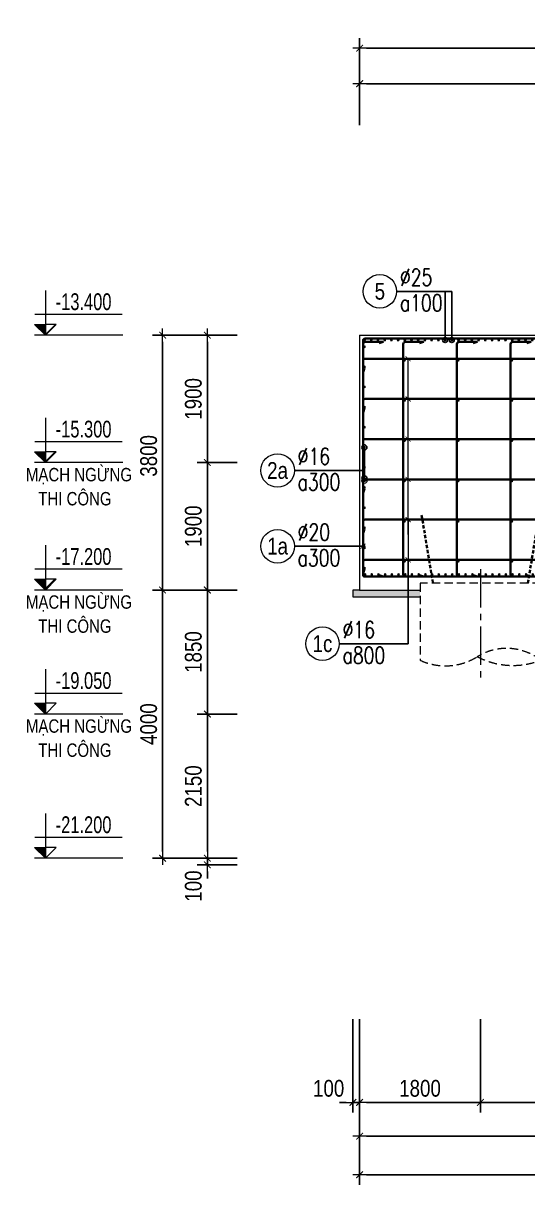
# Model space of a CAD drawing. Header units: millimetres. Extents: x -134772 to 596971, y -129535 to 35703.
# Drawn here: x 252622 to 260142, y -72271 to -54949 of the extents above; entities that cross this region are included whole.
import ezdxf
from ezdxf.enums import TextEntityAlignment as Align

# ---------------------------------------------------------------- set-up
doc = ezdxf.new("R2010")
doc.units = ezdxf.units.MM
doc.header["$MEASUREMENT"] = 0
doc.linetypes.add('CENTER2', pattern=[28.575, 19.05, -3.175, 3.175, -3.175])
doc.linetypes.add('HIDDEN', pattern=[0.375, 0.25, -0.125])
doc.layers.get('Defpoints').update_dxf_attribs({"color": 252})
for name, color, linetype, lineweight in [('KC-TRUC', 5, 'CENTER2', 18), ('NDC_S_CONTINUOUS', 3, 'Continuous', 20), ('NDC_S_DIM', 1, 'Continuous', 9), ('NDC_S_HATCH MATERIAL', 8, 'Continuous', 13), ('NDC_S_LEADER', 1, 'Continuous', 9), ('NDC_S_REBAR', 4, 'Continuous', 35), ('NDC_S_VN TEXT', 7, 'Continuous', 9)]:
    doc.layers.add(name, color=color, linetype=linetype, lineweight=lineweight)
doc.styles.add('ARIAL', font='arial.ttf', dxfattribs={"width": 0.8})
doc.styles.add('NDC_ARIAL', font='arial.ttf', dxfattribs={"width": 0.8})
doc.styles.add('NDC_DIM', font='', dxfattribs={"width": 0.75})
doc.styles.add('NDC_ROMANS', font='romans.shx', dxfattribs={"width": 0.8})
doc.styles.get('NDC_DIM').set_extended_font_data('Dotum')
doc.dimstyles.new('NDC_1-100', dxfattribs={"dimscale": 100, "dimtxt": 2.5, "dimasz": 1, "dimexe": 1.5, "dimexo": 0, "dimgap": 0.8, "dimtad": 1, "dimdec": 0, "dimdsep": 46, "dimtxsty": 'NDC_ARIAL', "dimblk": 'DIMMARK', "dimcen": 49999.938995, "dimdle": 1.5, "dimclrd": 1, "dimclre": 1, "dimclrt": 3, "dimadec": 0, "dimazin": 0, "dimtfac": 1, "dimtdec": 0, "dimtix": 1, "dimtmove": 2, "dimatfit": 3, "dimfxl": 1, "dimarcsym": 0})
doc.dimstyles.new('NDC_1-50', dxfattribs={"dimscale": 50, "dimtxt": 2.5, "dimasz": 1, "dimexe": 1.5, "dimexo": 0, "dimgap": 0.8, "dimtad": 1, "dimdec": 0, "dimdsep": 46, "dimtxsty": 'NDC_ARIAL', "dimblk": 'DIMMARK', "dimcen": 49999.938995, "dimdle": 1.5, "dimclrd": 1, "dimclre": 1, "dimclrt": 3, "dimadec": 0, "dimazin": 0, "dimtfac": 1, "dimtdec": 0, "dimtix": 1, "dimtmove": 2, "dimatfit": 3, "dimfxl": 1, "dimarcsym": 0})

# ---------------------------------------------------------------- blocks, each defined once
blk = doc.blocks.new('*U973')
at = {"layer": 'KC-TRUC', "ltscale": 30}
blk.add_line((0, 311), (0, -1385), dxfattribs=at)
at = {"layer": 'NDC_S_HATCH MATERIAL', "color": 2, "linetype": 'HIDDEN', "ltscale": 500}
blk.add_lwpolyline([(900, -1049), (900, 98), (-900, 98), (-900, -1049)], dxfattribs=at)
for centre, major_axis, start_param, end_param in [((390, -1697), (-583, 583), -1.452433, -0.227584), ((-521, -233), (-636, 636), 1.921341, 2.912184), ((484, 22), (812, 812), 3.446929, 4.297833)]:
    blk.add_ellipse(centre, major_axis=major_axis, ratio=1, start_param=start_param, end_param=end_param, dxfattribs=at)
at = {"layer": 'NDC_S_REBAR', "linetype": 'HIDDEN', "ltscale": 200}
for p, q in [((-876, 1115), (-707, 100)), ((707, 100), (876, 1115))]:
    blk.add_line(p, q, dxfattribs=at)
blk = doc.blocks.new('DIMMARK')
at = {"layer": 'NDC_S_DIM', "color": 1}
blk.add_line((-1.5, 0), (1, 0), dxfattribs=at)
at = {"layer": 'NDC_S_DIM', "color": 2, "const_width": 0.15}
blk.add_lwpolyline([(-0.5, -0.5), (0.5, 0.5)], dxfattribs=at)
blk = doc.blocks.new('*D1064')
at = {"layer": 'Defpoints', "color": 0, "transparency": 16777216}
for p in [(255366, -67401), (255812, -67401), (255812, -67501)]:
    blk.add_point(p, dxfattribs=at)
at = {"layer": 'NDC_S_DIM', "color": 1, "lineweight": -2, "transparency": 16777216}
for p, q in [((255366, -67301), (255366, -67201)), ((255812, -67401), (255216, -67401)), ((255812, -67501), (255216, -67501)), ((255366, -67501), (255366, -67401)), ((255366, -67601), (255366, -67701))]:
    blk.add_line(p, q, dxfattribs=at)
at = {"layer": 'NDC_S_DIM', "color": 1, "lineweight": -2, "transparency": 16777216, "xscale": 100, "yscale": 100, "zscale": 100}
for p, rotation in [((255366, -67401), 270), ((255366, -67501), 90)]:
    blk.add_blockref('DIMMARK', p, dxfattribs=dict(at, rotation=rotation))
at = {"layer": 'NDC_S_DIM', "color": 3, "transparency": 16777216, "insert": (255158, -67816), "char_height": 250, "attachment_point": 5, "rotation": 90, "style": 'NDC_ARIAL'}
blk.add_mtext('100', dxfattribs=at)
blk = doc.blocks.new('*D1065')
at = {"layer": 'Defpoints', "color": 0, "transparency": 16777216}
for p in [(255366, -61501), (255812, -61501), (255812, -63401)]:
    blk.add_point(p, dxfattribs=at)
at = {"layer": 'NDC_S_DIM', "color": 1, "lineweight": -2, "transparency": 16777216}
for p, q in [((255812, -61501), (255216, -61501)), ((255366, -63301), (255366, -61601)), ((255812, -63401), (255216, -63401))]:
    blk.add_line(p, q, dxfattribs=at)
at = {"layer": 'NDC_S_DIM', "color": 1, "lineweight": -2, "transparency": 16777216, "xscale": 100, "yscale": 100, "zscale": 100}
for p, rotation in [((255366, -61501), 90), ((255366, -63401), 270)]:
    blk.add_blockref('DIMMARK', p, dxfattribs=dict(at, rotation=rotation))
at = {"layer": 'NDC_S_DIM', "color": 3, "transparency": 16777216, "insert": (255158, -62451), "char_height": 250, "attachment_point": 5, "rotation": 90, "style": 'NDC_ARIAL'}
blk.add_mtext('1900', dxfattribs=at)
blk = doc.blocks.new('*D1066')
at = {"layer": 'Defpoints', "color": 0, "transparency": 16777216}
for p in [(255366, -59601), (255812, -59601), (255812, -61501)]:
    blk.add_point(p, dxfattribs=at)
at = {"layer": 'NDC_S_DIM', "color": 1, "lineweight": -2, "transparency": 16777216}
for p, q in [((255812, -59601), (255216, -59601)), ((255366, -61401), (255366, -59701)), ((255812, -61501), (255216, -61501))]:
    blk.add_line(p, q, dxfattribs=at)
at = {"layer": 'NDC_S_DIM', "color": 1, "lineweight": -2, "transparency": 16777216, "xscale": 100, "yscale": 100, "zscale": 100}
for p, rotation in [((255366, -59601), 90), ((255366, -61501), 270)]:
    blk.add_blockref('DIMMARK', p, dxfattribs=dict(at, rotation=rotation))
at = {"layer": 'NDC_S_DIM', "color": 3, "transparency": 16777216, "insert": (255158, -60551), "char_height": 250, "attachment_point": 5, "rotation": 90, "style": 'NDC_ARIAL'}
blk.add_mtext('1900', dxfattribs=at)
blk = doc.blocks.new('*D1067')
at = {"layer": 'Defpoints', "color": 0, "transparency": 16777216}
for p in [(254699, -59601), (255353, -59601), (255353, -63401)]:
    blk.add_point(p, dxfattribs=at)
at = {"layer": 'NDC_S_DIM', "color": 1, "lineweight": -2, "transparency": 16777216}
for p, q in [((255353, -59601), (254549, -59601)), ((254699, -63301), (254699, -59701)), ((255353, -63401), (254549, -63401))]:
    blk.add_line(p, q, dxfattribs=at)
at = {"layer": 'NDC_S_DIM', "color": 1, "lineweight": -2, "transparency": 16777216, "xscale": 100, "yscale": 100, "zscale": 100}
for p, rotation in [((254699, -59601), 90), ((254699, -63401), 270)]:
    blk.add_blockref('DIMMARK', p, dxfattribs=dict(at, rotation=rotation))
at = {"layer": 'NDC_S_DIM', "color": 3, "transparency": 16777216, "insert": (254492, -61401), "char_height": 250, "attachment_point": 5, "rotation": 90, "style": 'NDC_ARIAL'}
blk.add_mtext('3800', dxfattribs=at)
blk = doc.blocks.new('CD')
blk.add_hatch(color=2).paths.add_polyline_path([(0, 160), (-161, 160), (0, 0)])
at = {"ltscale": 50}
h = blk.add_hatch(dxfattribs=at)
h.set_pattern_fill('ANSI31', color=8, scale=140.625054, style=0)
h.set_pattern_definition([(45, (6e-10, 0), (-315.7, 315.7), [])])
h.paths.add_polyline_path([(0, 160), (0, 0), (161, 160)])
at = {"color": 8, "ltscale": 50}
for p, q in [((-159, 314), (1147, 314)), ((1156, 0), (-164, 0))]:
    blk.add_line(p, q, dxfattribs=at)
for points in [[(0, 669), (0, 0)], [(0, 0), (-161, 160), (0, 160)], [(0, 0), (161, 160), (0, 160)]]:
    blk.add_lwpolyline(points, dxfattribs=at)
at = {"color": 3, "style": 'NDC_ARIAL', "width": 0.7}
blk.add_attdef('COT', (154, 375), '', height=250, dxfattribs=at)
blk = doc.blocks.new('*D1062')
at = {"layer": 'Defpoints', "color": 0, "transparency": 16777216}
for p in [(254699, -63401), (255601, -63401), (255601, -67401)]:
    blk.add_point(p, dxfattribs=at)
at = {"layer": 'NDC_S_DIM', "color": 1, "lineweight": -2, "transparency": 16777216}
for p, q in [((255601, -63401), (254549, -63401)), ((254699, -67301), (254699, -63501)), ((255601, -67401), (254549, -67401))]:
    blk.add_line(p, q, dxfattribs=at)
at = {"layer": 'NDC_S_DIM', "color": 1, "lineweight": -2, "transparency": 16777216, "xscale": 100, "yscale": 100, "zscale": 100}
for p, rotation in [((254699, -63401), 90), ((254699, -67401), 270)]:
    blk.add_blockref('DIMMARK', p, dxfattribs=dict(at, rotation=rotation))
at = {"layer": 'NDC_S_DIM', "color": 3, "transparency": 16777216, "insert": (254492, -65401), "char_height": 250, "attachment_point": 5, "rotation": 90, "style": 'NDC_ARIAL'}
blk.add_mtext('4000', dxfattribs=at)
blk = doc.blocks.new('*D1063')
at = {"layer": 'Defpoints', "color": 0, "transparency": 16777216}
for p in [(255812, -63401), (255366, -65251), (255812, -65251)]:
    blk.add_point(p, dxfattribs=at)
at = {"layer": 'NDC_S_DIM', "color": 1, "lineweight": -2, "transparency": 16777216}
for p, q in [((255812, -63401), (255216, -63401)), ((255366, -63501), (255366, -65151)), ((255812, -65251), (255216, -65251))]:
    blk.add_line(p, q, dxfattribs=at)
at = {"layer": 'NDC_S_DIM', "color": 1, "lineweight": -2, "transparency": 16777216, "xscale": 100, "yscale": 100, "zscale": 100}
for p, rotation in [((255366, -63401), 90), ((255366, -65251), 270)]:
    blk.add_blockref('DIMMARK', p, dxfattribs=dict(at, rotation=rotation))
at = {"layer": 'NDC_S_DIM', "color": 3, "transparency": 16777216, "insert": (255158, -64326), "char_height": 250, "attachment_point": 5, "rotation": 90, "style": 'NDC_ARIAL'}
blk.add_mtext('1850', dxfattribs=at)
blk = doc.blocks.new('*D1061')
at = {"layer": 'Defpoints', "color": 0, "transparency": 16777216}
for p in [(255812, -65251), (255366, -67401), (255812, -67401)]:
    blk.add_point(p, dxfattribs=at)
at = {"layer": 'NDC_S_DIM', "color": 1, "lineweight": -2, "transparency": 16777216}
for p, q in [((255812, -65251), (255216, -65251)), ((255366, -65351), (255366, -67301)), ((255812, -67401), (255216, -67401))]:
    blk.add_line(p, q, dxfattribs=at)
at = {"layer": 'NDC_S_DIM', "color": 1, "lineweight": -2, "transparency": 16777216, "xscale": 100, "yscale": 100, "zscale": 100}
for p, rotation in [((255366, -65251), 90), ((255366, -67401), 270)]:
    blk.add_blockref('DIMMARK', p, dxfattribs=dict(at, rotation=rotation))
at = {"layer": 'NDC_S_DIM', "color": 3, "transparency": 16777216, "insert": (255158, -66326), "char_height": 250, "attachment_point": 5, "rotation": 90, "style": 'NDC_ARIAL'}
blk.add_mtext('2150', dxfattribs=at)
blk = doc.blocks.new('*D1088')
at = {"layer": 'Defpoints', "color": 0, "transparency": 16777216}
for p in [(257536, -69802), (257636, -69802), (257636, -71042)]:
    blk.add_point(p, dxfattribs=at)
at = {"layer": 'NDC_S_DIM', "color": 1, "lineweight": -2, "transparency": 16777216}
for p, q in [((257536, -69802), (257536, -71192)), ((257636, -69802), (257636, -71192)), ((257436, -71042), (257336, -71042)), ((257536, -71042), (257636, -71042)), ((257736, -71042), (257836, -71042))]:
    blk.add_line(p, q, dxfattribs=at)
at = {"layer": 'NDC_S_DIM', "color": 1, "lineweight": -2, "transparency": 16777216, "xscale": 100, "yscale": 100, "zscale": 100}
blk.add_blockref('DIMMARK', (257536, -71042), dxfattribs=at)
at = {"layer": 'NDC_S_DIM', "color": 1, "lineweight": -2, "transparency": 16777216, "xscale": 100, "yscale": 100, "zscale": 100, "rotation": 180}
blk.add_blockref('DIMMARK', (257636, -71042), dxfattribs=at)
at = {"layer": 'NDC_S_DIM', "color": 3, "transparency": 16777216, "insert": (257174, -70834), "char_height": 250, "attachment_point": 5, "style": 'NDC_ARIAL'}
blk.add_mtext('100', dxfattribs=at)
blk = doc.blocks.new('*D1089')
at = {"layer": 'Defpoints', "color": 0, "transparency": 16777216}
for p in [(257636, -69802), (259436, -69802), (259436, -71042)]:
    blk.add_point(p, dxfattribs=at)
at = {"layer": 'NDC_S_DIM', "color": 1, "lineweight": -2, "transparency": 16777216}
for p, q in [((257636, -69802), (257636, -71192)), ((259436, -69802), (259436, -71192)), ((257736, -71042), (259336, -71042))]:
    blk.add_line(p, q, dxfattribs=at)
at = {"layer": 'NDC_S_DIM', "color": 1, "lineweight": -2, "transparency": 16777216, "xscale": 100, "yscale": 100, "zscale": 100, "rotation": 180}
blk.add_blockref('DIMMARK', (257636, -71042), dxfattribs=at)
at = {"layer": 'NDC_S_DIM', "color": 1, "lineweight": -2, "transparency": 16777216, "xscale": 100, "yscale": 100, "zscale": 100}
blk.add_blockref('DIMMARK', (259436, -71042), dxfattribs=at)
at = {"layer": 'NDC_S_DIM', "color": 3, "transparency": 16777216, "insert": (258536, -70834), "char_height": 250, "attachment_point": 5, "style": 'NDC_ARIAL'}
blk.add_mtext('1800', dxfattribs=at)
blk = doc.blocks.new('*D1090')
at = {"layer": 'Defpoints', "color": 0, "transparency": 16777216}
for p in [(259436, -69802), (263936, -69802), (263936, -71042)]:
    blk.add_point(p, dxfattribs=at)
at = {"layer": 'NDC_S_DIM', "color": 1, "lineweight": -2, "transparency": 16777216}
for p, q in [((259436, -69802), (259436, -71192)), ((263936, -69802), (263936, -71192)), ((259536, -71042), (263836, -71042))]:
    blk.add_line(p, q, dxfattribs=at)
at = {"layer": 'NDC_S_DIM', "color": 1, "lineweight": -2, "transparency": 16777216, "xscale": 100, "yscale": 100, "zscale": 100, "rotation": 180}
blk.add_blockref('DIMMARK', (259436, -71042), dxfattribs=at)
at = {"layer": 'NDC_S_DIM', "color": 1, "lineweight": -2, "transparency": 16777216, "xscale": 100, "yscale": 100, "zscale": 100}
blk.add_blockref('DIMMARK', (263936, -71042), dxfattribs=at)
at = {"layer": 'NDC_S_DIM', "color": 3, "transparency": 16777216, "insert": (261686, -70834), "char_height": 250, "attachment_point": 5, "style": 'NDC_ARIAL'}
blk.add_mtext('4500', dxfattribs=at)
blk = doc.blocks.new('*D1087')
at = {"layer": 'Defpoints', "color": 0, "transparency": 16777216}
for p in [(257636, -69802), (266736, -69802), (266736, -71545)]:
    blk.add_point(p, dxfattribs=at)
at = {"layer": 'NDC_S_DIM', "color": 1, "lineweight": -2, "transparency": 16777216}
for p, q in [((257636, -69802), (257636, -71695)), ((266736, -69802), (266736, -71695)), ((257736, -71545), (266636, -71545))]:
    blk.add_line(p, q, dxfattribs=at)
at = {"layer": 'NDC_S_DIM', "color": 1, "lineweight": -2, "transparency": 16777216, "xscale": 100, "yscale": 100, "zscale": 100, "rotation": 180}
blk.add_blockref('DIMMARK', (257636, -71545), dxfattribs=at)
at = {"layer": 'NDC_S_DIM', "color": 1, "lineweight": -2, "transparency": 16777216, "xscale": 100, "yscale": 100, "zscale": 100}
blk.add_blockref('DIMMARK', (266736, -71545), dxfattribs=at)
at = {"layer": 'NDC_S_DIM', "color": 3, "transparency": 16777216, "insert": (262186, -71338), "char_height": 250, "attachment_point": 5, "style": 'NDC_ARIAL'}
blk.add_mtext('9100', dxfattribs=at)
blk = doc.blocks.new('*D1097')
at = {"layer": 'Defpoints', "color": 0, "transparency": 16777216}
for p in [(257636, -69802), (321986, -69802), (257636, -72121)]:
    blk.add_point(p, dxfattribs=at)
at = {"layer": 'NDC_S_DIM', "color": 1, "lineweight": -2, "transparency": 16777216}
for p, q in [((257636, -69802), (257636, -72271)), ((321986, -69802), (321986, -72271)), ((321886, -72121), (257736, -72121))]:
    blk.add_line(p, q, dxfattribs=at)
at = {"layer": 'NDC_S_DIM', "color": 1, "lineweight": -2, "transparency": 16777216, "xscale": 100, "yscale": 100, "zscale": 100, "rotation": 180}
blk.add_blockref('DIMMARK', (257636, -72121), dxfattribs=at)
at = {"layer": 'NDC_S_DIM', "color": 1, "lineweight": -2, "transparency": 16777216, "xscale": 100, "yscale": 100, "zscale": 100}
blk.add_blockref('DIMMARK', (321986, -72121), dxfattribs=at)
at = {"layer": 'NDC_S_DIM', "color": 3, "transparency": 16777216, "insert": (289811, -71913), "char_height": 250, "attachment_point": 5, "style": 'NDC_ARIAL'}
blk.add_mtext('64350', dxfattribs=at)
blk = doc.blocks.new('*D1098')
at = {"layer": 'Defpoints', "color": 0, "transparency": 16777216}
for p in [(266736, -55850), (257636, -56468), (266736, -56468)]:
    blk.add_point(p, dxfattribs=at)
at = {"layer": 'NDC_S_DIM', "color": 1, "lineweight": -2, "transparency": 16777216}
for p, q in [((257636, -56468), (257636, -55700)), ((266736, -56468), (266736, -55700)), ((257736, -55850), (266636, -55850))]:
    blk.add_line(p, q, dxfattribs=at)
at = {"layer": 'NDC_S_DIM', "color": 1, "lineweight": -2, "transparency": 16777216, "xscale": 100, "yscale": 100, "zscale": 100, "rotation": 180}
blk.add_blockref('DIMMARK', (257636, -55850), dxfattribs=at)
at = {"layer": 'NDC_S_DIM', "color": 1, "lineweight": -2, "transparency": 16777216, "xscale": 100, "yscale": 100, "zscale": 100}
blk.add_blockref('DIMMARK', (266736, -55850), dxfattribs=at)
at = {"layer": 'NDC_S_DIM', "color": 3, "transparency": 16777216, "insert": (262186, -55642), "char_height": 250, "attachment_point": 5, "style": 'NDC_ARIAL'}
blk.add_mtext('9100', dxfattribs=at)
blk = doc.blocks.new('*D1105')
at = {"layer": 'Defpoints', "color": 0, "transparency": 16777216}
for p in [(257636, -55320), (257636, -56468), (321986, -56468)]:
    blk.add_point(p, dxfattribs=at)
at = {"layer": 'NDC_S_DIM', "color": 1, "lineweight": -2, "transparency": 16777216}
for p, q in [((257636, -56468), (257636, -55170)), ((321986, -56468), (321986, -55170)), ((321886, -55320), (257736, -55320))]:
    blk.add_line(p, q, dxfattribs=at)
at = {"layer": 'NDC_S_DIM', "color": 1, "lineweight": -2, "transparency": 16777216, "xscale": 100, "yscale": 100, "zscale": 100, "rotation": 180}
blk.add_blockref('DIMMARK', (257636, -55320), dxfattribs=at)
at = {"layer": 'NDC_S_DIM', "color": 1, "lineweight": -2, "transparency": 16777216, "xscale": 100, "yscale": 100, "zscale": 100}
blk.add_blockref('DIMMARK', (321986, -55320), dxfattribs=at)
at = {"layer": 'NDC_S_DIM', "color": 3, "transparency": 16777216, "insert": (289811, -55113), "char_height": 250, "attachment_point": 5, "style": 'NDC_ARIAL'}
blk.add_mtext('64350', dxfattribs=at)
blk = doc.blocks.new('kata_block_THEP')
at = {"layer": 'NDC_S_REBAR', "color": 0}
for p, q in [((-0.5, 0), (0.5, 0)), ((-0.35, 0.35), (0.35, -0.35)), ((0.35, 0.35), (-0.35, -0.35)), ((0, 0.5), (0, -0.5))]:
    blk.add_line(p, q, dxfattribs=at)
at = {"layer": 'NDC_S_REBAR', "color": 0, "const_width": 0.0833}
blk.add_lwpolyline([(-0.5, 0, 1), (0.5, 0, 1), (-0.5, 0, 1)], format="xyb", dxfattribs=at)
blk = doc.blocks.new('*U1140')
at = {"layer": 'NDC_S_REBAR', "xscale": 25, "yscale": 25, "zscale": 25}
blk.add_blockref('kata_block_THEP', (0, 0), dxfattribs=at)
blk = doc.blocks.new('*U1141')
at = {"layer": 'NDC_S_CONTINUOUS', "color": 0, "linetype": 'ByBlock', "lineweight": -2, "transparency": 16777216}
for p in [(0, 0), (100, 0), (200, 0), (300, 0), (400, 0), (500, 0), (600, 0), (700, 0), (800, 0), (900, 0), (1000, 0), (1100, 0), (1200, 0), (1300, 0), (1400, 0), (1500, 0), (1600, 0), (1700, 0), (1800, 0), (1900, 0), (2000, 0), (2100, 0), (2200, 0), (2300, 0), (2400, 0), (2500, 0), (2600, 0), (2700, 0), (2800, 0), (2900, 0), (3000, 0), (3100, 0), (3200, 0), (3300, 0), (3400, 0), (3500, 0), (3600, 0), (3700, 0), (3800, 0), (3900, 0), (4000, 0), (4100, 0), (4200, 0), (4300, 0), (4400, 0), (4500, 0), (4600, 0), (4700, 0), (4800, 0), (4900, 0), (5000, 0), (5100, 0), (5200, 0), (5300, 0), (5400, 0), (5500, 0), (5600, 0), (5700, 0), (5800, 0), (5900, 0), (6000, 0), (6100, 0), (6200, 0), (6300, 0), (6400, 0), (6500, 0), (6600, 0), (6700, 0), (6800, 0), (6900, 0), (7000, 0), (7100, 0), (7200, 0), (7300, 0), (7400, 0), (7500, 0), (7600, 0), (7700, 0), (7800, 0), (7900, 0), (8000, 0), (8100, 0), (8200, 0), (8300, 0), (8400, 0), (8500, 0), (8600, 0), (8700, 0), (8800, 0), (8900, 0), (9000, 0), (9100, 0), (9200, 0), (9300, 0), (9400, 0), (9500, 0), (9600, 0)]:
    blk.add_blockref('*U1140', p, dxfattribs=at)
blk = doc.blocks.new('*U1132')
at = {"layer": 'NDC_S_REBAR', "xscale": -25, "yscale": 25, "zscale": 25, "rotation": 270}
blk.add_blockref('kata_block_THEP', (0, 0), dxfattribs=at)
blk = doc.blocks.new('*U1133')
at = {"layer": 'NDC_S_DIM', "color": 0, "linetype": 'ByBlock', "lineweight": -2, "transparency": 16777216}
for p in [(0, 3300), (0, 3000), (0, 2700), (0, 2400), (0, 2100), (0, 1800), (0, 1500), (0, 1200), (0, 900), (0, 600), (0, 300), (0, 0)]:
    blk.add_blockref('*U1132', p, dxfattribs=at)
blk = doc.blocks.new('*U11')
blk.add_circle((-2.5, 0), 2.5)
at = {"layer": 'NDC_S_VN TEXT', "color": 3, "style": 'NDC_ROMANS', "width": 0.75}
for tag, p in [('DK1', (0.5, 0.85)), ('KC1', (0.5, -2.97))]:
    blk.add_attdef(tag, p, '', height=2.5, dxfattribs=at)
at = {"layer": 'NDC_S_VN TEXT', "color": 7, "style": 'ARIAL', "width": 0.8}
blk.add_attdef('SH2', text='', height=2.5, dxfattribs=at).set_placement((-2.5, 0), align=Align.MIDDLE)
blk = doc.blocks.new('*U1122')
at = {"layer": 'NDC_S_REBAR', "xscale": -25, "yscale": 25, "zscale": 25, "rotation": 270}
blk.add_blockref('kata_block_THEP', (0, 0), dxfattribs=at)
blk = doc.blocks.new('*U1121')
at = {"layer": 'NDC_S_DIM', "color": 0, "linetype": 'ByBlock', "lineweight": -2, "transparency": 16777216}
for p in [(0, 3000), (0, 2400), (0, 1800), (0, 1200), (0, 600), (0, 0)]:
    blk.add_blockref('*U1122', p, dxfattribs=at)
blk = doc.blocks.new('*U1124')
at = {"layer": 'NDC_S_REBAR', "xscale": -25, "yscale": 25, "zscale": 25, "rotation": 270}
blk.add_blockref('kata_block_THEP', (0, 0), dxfattribs=at)
blk = doc.blocks.new('*U1123')
at = {"layer": 'NDC_S_DIM', "color": 0, "linetype": 'ByBlock', "lineweight": -2, "transparency": 16777216}
for p in [(0, 3000), (0, 2400), (0, 1800), (0, 1200), (0, 600), (0, 0)]:
    blk.add_blockref('*U1124', p, dxfattribs=at)
blk = doc.blocks.new('*U1126')
at = {"layer": 'NDC_S_REBAR', "xscale": -25, "yscale": 25, "zscale": 25, "rotation": 270}
blk.add_blockref('kata_block_THEP', (0, 0), dxfattribs=at)
blk = doc.blocks.new('*U1125')
at = {"layer": 'NDC_S_DIM', "color": 0, "linetype": 'ByBlock', "lineweight": -2, "transparency": 16777216}
for p in [(0, 3000), (0, 2400), (0, 1800), (0, 1200), (0, 600), (0, 0)]:
    blk.add_blockref('*U1126', p, dxfattribs=at)
blk = doc.blocks.new('_DotBlank')
at = {"color": 0, "linetype": 'ByBlock', "lineweight": -2}
blk.add_line((-0.5, 0), (-1, 0), dxfattribs=at)
blk.add_circle((0, 0), 0.5, dxfattribs=at)
blk = doc.blocks.new('_ARCHTICK')
at = {"color": 0, "linetype": 'ByBlock', "const_width": 0.15}
blk.add_lwpolyline([(-0.5, -0.5), (0.5, 0.5)], dxfattribs=at)
blk = doc.blocks.new('*U1154')
at = {"layer": 'NDC_S_REBAR', "xscale": 25, "yscale": 25, "zscale": 25}
blk.add_blockref('kata_block_THEP', (0, 0), dxfattribs=at)
blk = doc.blocks.new('*U1155')
at = {"layer": 'NDC_S_CONTINUOUS', "color": 0, "linetype": 'ByBlock', "lineweight": -2, "transparency": 16777216}
for p in [(0, 0), (100, 0), (200, 0), (300, 0), (400, 0), (500, 0), (600, 0), (700, 0), (800, 0), (900, 0), (1000, 0), (1100, 0), (1200, 0), (1300, 0), (1400, 0), (1500, 0), (1600, 0), (1700, 0), (1800, 0), (1900, 0), (2000, 0), (2100, 0), (2200, 0), (2300, 0), (2400, 0), (2500, 0), (2600, 0), (2700, 0), (2800, 0), (2900, 0), (3000, 0), (3100, 0), (3200, 0), (3300, 0), (3400, 0), (3500, 0), (3600, 0), (3700, 0), (3800, 0), (3900, 0), (4000, 0), (4100, 0), (4200, 0), (4300, 0), (4400, 0), (4500, 0), (4600, 0), (4700, 0), (4800, 0), (4900, 0), (5000, 0), (5100, 0), (5200, 0), (5300, 0), (5400, 0), (5500, 0), (5600, 0), (5700, 0), (5800, 0), (5900, 0), (6000, 0), (6100, 0), (6200, 0), (6300, 0), (6400, 0), (6500, 0), (6600, 0), (6700, 0), (6800, 0), (6900, 0), (7000, 0), (7100, 0), (7200, 0), (7300, 0), (7400, 0), (7500, 0), (7600, 0), (7700, 0), (7800, 0), (7900, 0), (8000, 0), (8100, 0), (8200, 0), (8300, 0), (8400, 0), (8500, 0), (8600, 0), (8700, 0), (8800, 0), (8900, 0), (9000, 0), (9100, 0), (9200, 0), (9300, 0), (9400, 0), (9500, 0), (9600, 0), (9700, 0), (9800, 0), (9900, 0), (10000, 0), (10100, 0), (10200, 0), (10300, 0), (10400, 0), (10500, 0), (10600, 0), (10700, 0), (10800, 0), (10900, 0), (11000, 0), (11100, 0), (11200, 0), (11300, 0), (11400, 0), (11500, 0), (11600, 0), (11700, 0), (11800, 0), (11900, 0), (12000, 0), (12100, 0), (12200, 0), (12300, 0), (12400, 0), (12500, 0), (12600, 0), (12700, 0), (12800, 0), (12900, 0), (13000, 0)]:
    blk.add_blockref('*U1154', p, dxfattribs=at)
blk = doc.blocks.new('*U1347')
at = {"layer": 'NDC_S_REBAR', "ltscale": 0.005}
blk.add_lwpolyline([(90, -1730), (150, -1750), (-118, -1750, -0.414214), (-150, -1718), (-150, 1718, -0.414214), (-118, 1750), (150, 1750), (90, 1730)], format="xyb", dxfattribs=at)
blk = doc.blocks.new('*U1348')
at = {"layer": 'NDC_S_DIM', "color": 0, "linetype": 'ByBlock', "lineweight": -2, "transparency": 16777216}
for p in [(0, 0), (800, 0), (1600, 0), (2400, 0), (3200, 0), (4000, 0), (4800, 0), (5600, 0), (6400, 0), (7200, 0)]:
    blk.add_blockref('*U1347', p, dxfattribs=at)

msp = doc.modelspace()

# ---------------------------------------------------------------- hatches: boundary and pattern name
at = {"layer": 'NDC_S_HATCH MATERIAL'}
h = msp.add_hatch(dxfattribs=at)
h.set_pattern_fill('AR-CONC', color=256, scale=8)
h.set_pattern_definition([(50, (251537.216, -36780.83), (57.380815, -5.02017), [6, -66]), (355, (251537.216, -36780.83), (-11.10011, 60.17537), [4.8, -52.8]), (100.45144, (251542, -36781.25), (46.28071, 55.1552), [5.09922, -56.09137]), (46.1842, (251537.216, -36764.83), (85.3793, -13.24154), [9, -99]), (96.63564, (251544.33, -36765.93), (74.77296, 77.92949), [7.64883, -84.1371]), (351.18416, (251537.216, -36764.83), (74.77296, 77.9295), [7.2, -79.2]), (21, (251545.216, -36768.83), (47.752564, -32.20951), [6, -66]), (326, (251545.216, -36768.83), (19.46523, 58.012), [4.8, -52.8]), (71.45144, (251549.195, -36771.513), (67.21779, 25.80249), [5.09922, -56.09137]), (37.5, (251537.216, -36780.83), (0.972788, 26.631508), [0, -52.16, 0, -53.6, 0, -53]), (7.5, (251537.216, -36780.83), (21.045563, 31.552937), [0, -30.56, 0, -50.96, 0, -20.2]), (327.5, (251519.376, -36780.83), (42.705795, -1.80439), [0, -20, 0, -62.4, 0, -82.8]), (317.5, (251511.376, -36780.83), (46.654894, 8.0084), [0, -26, 0, -41.44, 0, -58.8])])
h.paths.add_polyline_path([(258536.3, -63501.3), (258536.3, -63401.3), (257536.3, -63401.3), (257536.3, -63501.3)])
h.paths.add_polyline_path([(264836.3, -63401.3), (264836.3, -63501.3), (267311.3, -63501.3), (267311.3, -63401.3)])
h.paths.add_polyline_path([(263036.3, -63501.3), (263036.3, -63401.3), (260336.3, -63401.3), (260336.3, -63501.3)])

# ---------------------------------------------------------------- linework, layer by layer
at = {"layer": 'NDC_S_CONTINUOUS'}
for p, q in [((257636.3, -59601), (270286.3, -59601)), ((257636.3, -59601), (257636.3, -63401)), ((257636.3, -63401), (258536.3, -63401)), ((257636.3, -63401), (258536.3, -63401))]:
    msp.add_line(p, q, dxfattribs=at)
at = {"layer": 'NDC_S_DIM'}
for points in [[(258358.7, -61974), (258358.7, -59951.7)], [(258358.7, -62574), (258358.7, -60551.7)]]:
    msp.add_lwpolyline(points, dxfattribs=at)
at = {"layer": 'NDC_S_HATCH MATERIAL'}
for p, q in [((257636.3, -63401), (257536.3, -63401)), ((257536.3, -63401), (257536.3, -63501)), ((257536.3, -63501), (258536.3, -63501))]:
    msp.add_line(p, q, dxfattribs=at)
at = {"layer": 'NDC_S_LEADER', "ltscale": 0.005}
msp.add_line((258358.7, -62351.7), (258358.7, -63539.7), dxfattribs=at)
at = {"layer": 'NDC_S_REBAR', "ltscale": 0.005}
for points in [[(257706.3, -60091), (257686.3, -60151), (257686.3, -59681, -0.4142136), (257716.3, -59651), (270706.3, -59651, -0.4142136), (270736.3, -59681), (270736.3, -60151), (270716.3, -60091)], [(257706.3, -60091), (257686.3, -60151), (257686.3, -59681, -0.4142136), (257716.3, -59651), (270706.3, -59651, -0.4142136), (270736.3, -59681), (270736.3, -60151), (270716.3, -60091)], [(257926.3, -63181), (257986.3, -63201), (257718.3, -63201, -0.4142136), (257686.3, -63169), (257686.3, -59733, -0.4142136), (257718.3, -59701), (257986.3, -59701), (257926.3, -59721)], [(258526.3, -63179.3), (258586.3, -63199.3), (258316.3, -63199.3, -0.4142136), (258286.3, -63169.3), (258286.3, -59731, -0.4142136), (258316.3, -59701), (258586.3, -59701), (258526.3, -59721)], [(257706.3, -62761), (257686.3, -62701), (257686.3, -63171, 0.4142136), (257716.3, -63201), (268611.3, -63201), (268551.3, -63181)], [(257706.3, -63091.7), (257686.3, -63151.7), (257686.3, -62981.7, -0.4142136), (257716.3, -62951.7), (270706.3, -62951.7, -0.4142136), (270736.3, -62981.7), (270736.3, -63151.7), (270716.3, -63091.7)]]:
    msp.add_lwpolyline(points, format="xyb", dxfattribs=at)
at = {"layer": 'NDC_S_REBAR', "ltscale": 0.005, "elevation": 0}
for points in [[(257706.3, -60091.7), (257686.3, -60151.7), (257686.3, -59981.7, -0.4142136), (257716.3, -59951.7), (270706.3, -59951.7, -0.4142136), (270736.3, -59981.7), (270736.3, -60151.7), (270716.3, -60091.7)], [(257706.3, -60691.7), (257686.3, -60751.7), (257686.3, -60581.7, -0.4142136), (257716.3, -60551.7), (270706.3, -60551.7, -0.4142136), (270736.3, -60581.7), (270736.3, -60751.7), (270716.3, -60691.7)], [(257706.3, -61291.7), (257686.3, -61351.7), (257686.3, -61181.7, -0.4142136), (257716.3, -61151.7), (270706.3, -61151.7, -0.4142136), (270736.3, -61181.7), (270736.3, -61351.7), (270716.3, -61291.7)], [(257706.3, -61891.7), (257686.3, -61951.7), (257686.3, -61781.7, -0.4142136), (257716.3, -61751.7), (270706.3, -61751.7, -0.4142136), (270736.3, -61781.7), (270736.3, -61951.7), (270716.3, -61891.7)], [(257706.3, -62491.7), (257686.3, -62551.7), (257686.3, -62381.7, -0.4142136), (257716.3, -62351.7), (270706.3, -62351.7, -0.4142136), (270736.3, -62381.7), (270736.3, -62551.7), (270716.3, -62491.7)]]:
    msp.add_lwpolyline(points, format="xyb", dxfattribs=at)

# ---------------------------------------------------------------- block references
msp.add_blockref('*U973', (259436.3, -63399.4))
at = {"layer": 'NDC_S_CONTINUOUS', "xscale": -1, "rotation": 180}
msp.add_blockref('*U1155', (257709.3, -59672.7, 0), dxfattribs=at)
at = {"layer": 'NDC_S_CONTINUOUS'}
msp.add_blockref('*U1141', (257716.3, -63171), dxfattribs=at)
at = {"layer": 'NDC_S_DIM', "ltscale": 0.005, "xscale": 100, "yscale": 100, "zscale": 100}
for p, values in [((258187.3, -58947.5), {'SH2': '5', 'DK1': '%%c25', 'KC1': 'a100'}), ((256662.7, -61618.4), {'SH2': '2a', 'DK1': '%%c16', 'KC1': 'a300'}), ((256662.7, -62748.7), {'SH2': '1a', 'DK1': '%%c20', 'KC1': 'a300'}), ((257332.3, -64202.5), {'SH2': '1c', 'DK1': '%%c16', 'KC1': 'a800'})]:
    msp.add_blockref('*U11', p, dxfattribs=at).add_auto_attribs(values)
at = {"layer": 'NDC_S_DIM'}
ref = msp.add_blockref('CD', (252951.4, -59601), dxfattribs=at)
ref.add_attrib('COT', '-13.400', (253105.3, -59226.4), dxfattribs={"layer": '0', "color": 3, "height": 250, "style": 'NDC_DIM', "width": 0.75})
for name, p in [('*U1133', (257706.9, -63073.3)), ('*U1348', (259236.3, -61451)), ('*U1121', (258306.9, -62973.3)), ('*U1125', (259106.9, -62973.3)), ('*U1123', (259906.9, -62973.3))]:
    msp.add_blockref(name, p, dxfattribs=at)
ref = msp.add_blockref('CD', (252951.4, -61501), dxfattribs=at)
ref.add_attrib('COT', '-15.300', (253105.3, -61126.4), dxfattribs={"layer": '0', "color": 3, "height": 250, "style": 'NDC_DIM', "width": 0.75})
ref = msp.add_blockref('CD', (252951.4, -63401), dxfattribs=at)
ref.add_attrib('COT', '-17.200', (253105.3, -63026.4), dxfattribs={"layer": '0', "color": 3, "height": 250, "style": 'NDC_DIM', "width": 0.75})
ref = msp.add_blockref('CD', (252951.4, -65251), dxfattribs=at)
ref.add_attrib('COT', '-19.050', (253105.3, -64876.4), dxfattribs={"layer": '0', "color": 3, "height": 250, "style": 'NDC_DIM', "width": 0.75})
ref = msp.add_blockref('CD', (252951.4, -67401), dxfattribs=at)
ref.add_attrib('COT', '-21.200', (253105.3, -67026.4), dxfattribs={"layer": '0', "color": 3, "height": 250, "style": 'NDC_DIM', "width": 0.75})
at = {"layer": 'NDC_S_LEADER', "ltscale": 0.005, "yscale": 75, "zscale": 75}
for name, p, xscale, rotation in [('_ARCHTICK', (258358.7, -59951.7), 75, 90), ('_ARCHTICK', (258358.7, -60551.7), 75, 90), ('_ARCHTICK', (258358.7, -61151.7), 75, 90), ('_DotBlank', (257706.9, -61275.4), -75, 270), ('_DotBlank', (257706.9, -61773.3), 75, 270), ('_ARCHTICK', (258358.7, -61751.7), 75, 90), ('_ARCHTICK', (258358.7, -62351.7), 75, 90)]:
    msp.add_blockref(name, p, dxfattribs=dict(at, xscale=xscale, rotation=rotation))
at = {"layer": 'NDC_S_REBAR', "xscale": 20, "yscale": 20, "zscale": 20}
msp.add_blockref('kata_block_THEP', (257706.9, -61773.3), dxfattribs=at)

# ---------------------------------------------------------------- dimensions: what is measured, and where the dimension line sits
at = {"layer": 'NDC_S_DIM'}
for base, p1, p2, picture, middle in [((257636.3, -55320.4), (321986.3, -56468.4), (257636.3, -56468.4), '*D1105', (289811.3, -55112.7)), ((266736.3, -55849.6), (257636.3, -56468.4), (266736.3, -56468.4), '*D1098', (262186.3, -55641.9)), ((259435.9, -71042.1), (257636.3, -69802.3), (259435.9, -69802.3), '*D1089', (258536.1, -70834.4)), ((266736.3, -71545.2), (257636.3, -69802.3), (266736.3, -69802.3), '*D1087', (262186.3, -71337.6)), ((257636.3, -72120.8), (321986.3, -69802.3), (257636.3, -69802.3), '*D1097', (289811.3, -71913.1)), ((263935.9, -71042.1), (259435.9, -69802.3), (263935.9, -69802.3), '*D1090', (261685.9, -70834.4))]:
    dim = msp.add_linear_dim(base=base, p1=p1, p2=p2, dimstyle='NDC_1-100', dxfattribs=at)
    dim.commit()
    dim.dimension.update_dxf_attribs({"geometry": picture, "text_midpoint": middle})
for base, p1, p2, picture, middle in [((254699.3, -59601), (255353.3, -63401), (255353.3, -59601), '*D1067', (254491.5, -61401)), ((255365.6, -67401), (255811.9, -67501), (255811.9, -67401), '*D1064', (255157.9, -67815.7))]:
    dim = msp.add_linear_dim(base=base, p1=p1, p2=p2, angle=90, dimstyle='NDC_1-100', dxfattribs=at)
    dim.commit()
    dim.dimension.update_dxf_attribs({"geometry": picture, "text_midpoint": middle, "dimtype": 160})
for base, p1, p2, picture, middle in [((255365.6, -59601), (255811.9, -61501), (255811.9, -59601), '*D1066', (255157.9, -60551)), ((255365.6, -61501), (255811.9, -63401), (255811.9, -61501), '*D1065', (255157.9, -62451)), ((254699.3, -63401), (255601.4, -67401), (255601.4, -63401), '*D1062', (254491.6, -65401)), ((255365.6, -65251), (255811.9, -63401), (255811.9, -65251), '*D1063', (255157.9, -64326)), ((255365.6, -67401), (255811.9, -65251), (255811.9, -67401), '*D1061', (255157.9, -66326))]:
    dim = msp.add_linear_dim(base=base, p1=p1, p2=p2, angle=90, dimstyle='NDC_1-100', dxfattribs=at)
    dim.commit()
    dim.dimension.update_dxf_attribs({"geometry": picture, "text_midpoint": middle})
dim = msp.add_linear_dim(base=(257636.3, -71042.1), p1=(257536.3, -69802.3), p2=(257636.3, -69802.3), dimstyle='NDC_1-100', dxfattribs=at)
dim.commit()
dim.dimension.update_dxf_attribs({"geometry": '*D1088', "text_midpoint": (257174.2, -70834.4), "dimtype": 160})

# ---------------------------------------------------------------- leaders
at = {"layer": 'NDC_S_LEADER', "ltscale": 0.005}
for points, override in [([(258909.3, -59672.7), (258909.3, -58947.5), (258187.3, -58947.5)], {"dimasz": 1.5, "dimldrblk": 'DotBlank'}), ([(259009.3, -59672.7, 0), (259009.3, -58947.5, 0), (258187.3, -58947.5, 0)], {"dimasz": 1.5, "dimldrblk": 'DotBlank'}), ([(257706.9, -61275.4), (257706.9, -61618.4), (256662.7, -61618.4)], {"dimasz": 1.5, "dimldrblk": 'DotBlank'}), ([(257706.9, -61735.8), (257706.9, -61618.4), (256662.7, -61618.4)], {"dimasz": 1.5, "dimldrblk": 'DotBlank'}), ([(257686.3, -62748.7), (257006, -62748.7), (256662.7, -62748.7)], {"dimasz": 1.5, "dimldrblk": 'ARCHTICK'}), ([(258358.7, -62951.7), (258358.7, -64202.5), (257332.3, -64202.5)], {"dimasz": 1.5, "dimldrblk": 'ARCHTICK'})]:
    msp.add_leader(points, dimstyle='NDC_1-50', override=override, dxfattribs=at)

# ---------------------------------------------------------------- next in the draw order: texts
at = {"layer": 'NDC_S_VN TEXT', "char_height": 200, "attachment_point": 4, "rotation": 360, "style": 'NDC_ARIAL', "bg_fill": 3, "box_fill_scale": 1.2, "bg_fill_color": 256, "bg_fill_transparency": 0}
for insert in [(252661.8, -61702.5), (252661.8, -63602.5), (252661.8, -65452.5)]:
    msp.add_mtext('MẠCH NGỪNG ', dxfattribs=dict(at, insert=insert))

# ---------------------------------------------------------------- next in the draw order: texts
for insert in [(252845.6, -62040.9), (252845.6, -63940.9), (252845.6, -65790.9)]:
    msp.add_mtext('THI CÔNG', dxfattribs=dict(at, insert=insert))

doc.saveas('drawing.dxf')
